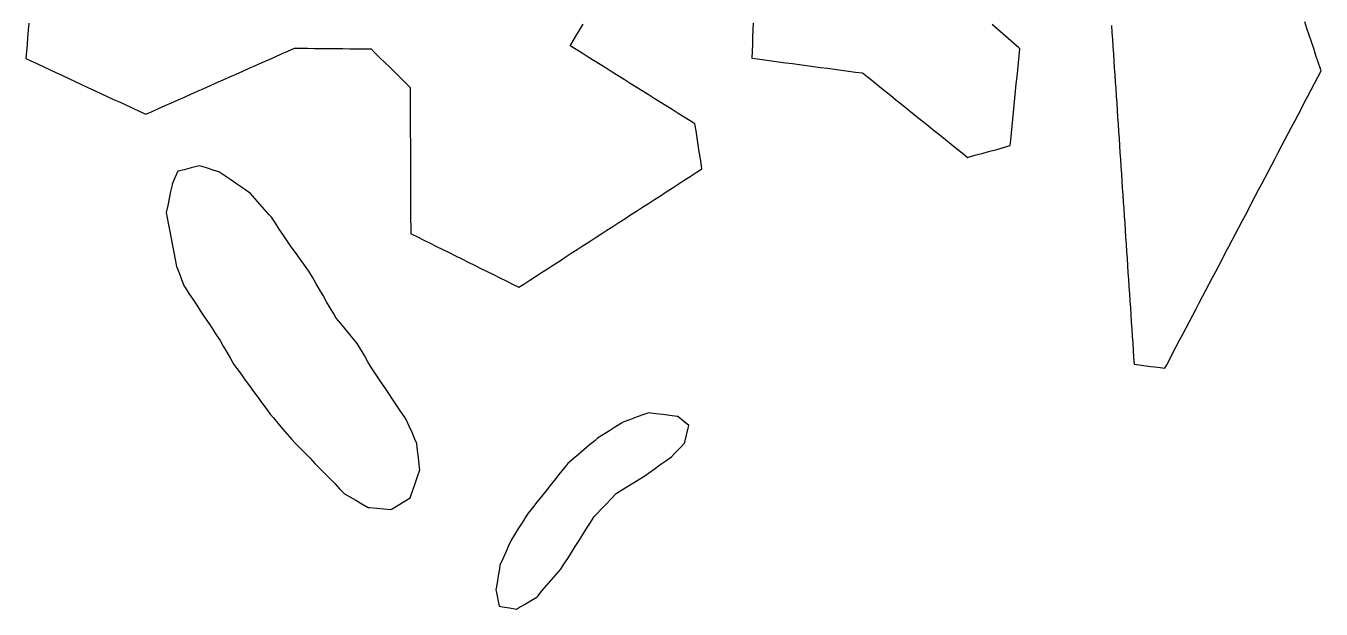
# Model space of a CAD drawing. Header units: millimetres. Extents: x 32 to 3054, y 42 to 5568.
# Drawn here: x 2201.8 to 2384.8, y 1366 to 1448.4 of the extents above; entities that cross this region are included whole.
import ezdxf

# ---------------------------------------------------------------- set-up
doc = ezdxf.new("R2010")
doc.units = ezdxf.units.MM
for name, color, linetype in [('ALL_ISLANDS', 7, 'Continuous'), ('OUTLINE_ISLAND_01', 7, 'Continuous'), ('OUTLINE_ISLAND_21', 7, 'Continuous'), ('OUTLINE_ISLAND_49', 7, 'Continuous')]:
    doc.layers.add(name, color=color, linetype=linetype)

msp = doc.modelspace()

# ---------------------------------------------------------------- linework, layer by layer
at = {"layer": 'ALL_ISLANDS'}
for points in [[(2202.1606, 1448.8239), (2202.0797, 1447.8272), (2201.9988, 1446.8305), (2201.9179, 1445.8337), (2201.8369, 1444.837), (2201.756, 1443.8403), (2202.3719, 1443.5538), (2203.2787, 1443.1321), (2204.1854, 1442.7104), (2205.0921, 1442.2887), (2205.9989, 1441.867), (2206.9056, 1441.4452), (2207.8123, 1441.0235), (2208.719, 1440.6018), (2209.6258, 1440.1801), (2210.5325, 1439.7584), (2211.4392, 1439.3367), (2212.346, 1438.9149), (2213.2527, 1438.4932), (2214.1594, 1438.0715), (2215.0661, 1437.6498), (2215.9729, 1437.2281), (2216.8796, 1436.8064), (2217.7863, 1436.3846), (2218.6931, 1435.9629), (2219.605, 1436.3682), (2220.5189, 1436.7742), (2221.4327, 1437.1803), (2222.3465, 1437.5864), (2223.2604, 1437.9925), (2224.1742, 1438.3985), (2225.0881, 1438.8046), (2226.0019, 1439.2107), (2226.9157, 1439.6168), (2227.8296, 1440.0228), (2228.7434, 1440.4289), (2229.6573, 1440.835), (2230.5711, 1441.2411), (2231.4849, 1441.6471), (2232.3988, 1442.0532), (2233.3126, 1442.4593), (2234.2265, 1442.8654), (2235.1403, 1443.2714), (2236.0541, 1443.6775), (2236.968, 1444.0836), (2237.8818, 1444.4897), (2238.7957, 1444.8957), (2239.7095, 1445.3018), (2240.546, 1445.2942), (2241.546, 1445.285), (2242.5459, 1445.2758), (2243.5459, 1445.2666), (2244.5458, 1445.2575), (2245.5458, 1445.2483), (2246.5458, 1445.2391), (2247.5457, 1445.23), (2248.5457, 1445.2208), (2249.5456, 1445.2116), (2250.5456, 1445.2025), (2251.0921, 1444.6618), (2251.8029, 1443.9585), (2252.5138, 1443.2551), (2253.2247, 1442.5518), (2253.9355, 1441.8485), (2254.6464, 1441.1452), (2255.3573, 1440.4418), (2256.0681, 1439.7385), (2256.0707, 1439.0926), (2256.0745, 1438.0926), (2256.0784, 1437.0927), (2256.0823, 1436.0927), (2256.0862, 1435.0927), (2256.0901, 1434.0927), (2256.0939, 1433.0927), (2256.0978, 1432.0927), (2256.1017, 1431.0927), (2256.1056, 1430.0927), (2256.1095, 1429.0927), (2256.1133, 1428.0927), (2256.1172, 1427.0927), (2256.1211, 1426.0927), (2256.125, 1425.0927), (2256.1289, 1424.0928), (2256.1327, 1423.0928), (2256.1366, 1422.0928), (2256.1405, 1421.0928), (2256.1444, 1420.0928), (2256.1483, 1419.0928), (2256.2061, 1419.0641), (2257.1022, 1418.6204), (2257.9984, 1418.1766), (2258.8945, 1417.7328), (2259.7907, 1417.2891), (2260.6868, 1416.8453), (2261.5829, 1416.4015), (2262.4791, 1415.9577), (2263.3752, 1415.514), (2264.2714, 1415.0702), (2265.1675, 1414.6264), (2266.0636, 1414.1827), (2266.9598, 1413.7389), (2267.8559, 1413.2951), (2268.7521, 1412.8513), (2269.6482, 1412.4076), (2270.5443, 1411.9638), (2271.4405, 1411.52), (2272.1261, 1411.9634), (2272.9658, 1412.5064), (2273.8055, 1413.0495), (2274.6453, 1413.5925), (2275.485, 1414.1355), (2276.3247, 1414.6786), (2277.1644, 1415.2216), (2278.0041, 1415.7646), (2278.8438, 1416.3076), (2279.6835, 1416.8507), (2280.5233, 1417.3937), (2281.363, 1417.9367), (2282.2027, 1418.4798), (2283.0424, 1419.0228), (2283.8821, 1419.5658), (2284.7218, 1420.1088), (2285.5615, 1420.6519), (2286.4013, 1421.1949), (2287.241, 1421.7379), (2288.0807, 1422.2809), (2288.9204, 1422.824), (2289.7601, 1423.367), (2290.5998, 1423.91), (2291.4395, 1424.4531), (2292.2793, 1424.9961), (2293.119, 1425.5391), (2293.9587, 1426.0821), (2294.7984, 1426.6252), (2295.6381, 1427.1682), (2296.4778, 1427.7112), (2297.3175, 1428.2543), (2297.2533, 1428.6651), (2297.0988, 1429.6531), (2296.9443, 1430.6411), (2296.7899, 1431.6291), (2296.6354, 1432.6171), (2296.4809, 1433.6051), (2296.3264, 1434.5931), (2295.6447, 1435.0202), (2294.7973, 1435.5511), (2293.9498, 1436.0821), (2293.1024, 1436.613), (2292.255, 1437.1439), (2291.4076, 1437.6748), (2290.5602, 1438.2058), (2289.7127, 1438.7367), (2288.8653, 1439.2676), (2288.0179, 1439.7985), (2287.1705, 1440.3295), (2286.3231, 1440.8604), (2285.4757, 1441.3913), (2284.6282, 1441.9222), (2283.7808, 1442.4532), (2282.9334, 1442.9841), (2282.086, 1443.515), (2281.2386, 1444.0459), (2280.3911, 1444.5769), (2279.5437, 1445.1078), (2278.6963, 1445.6387), (2278.9819, 1446.1207), (2279.4917, 1446.981), (2280.0014, 1447.8414), (2280.5112, 1448.7017)], [(2304.5519, 1448.8819), (2304.5147, 1447.8826), (2304.4776, 1446.8833), (2304.4404, 1445.884), (2304.4033, 1444.8847), (2304.3661, 1443.8854), (2305.1623, 1443.7794), (2306.1535, 1443.6475), (2307.1448, 1443.5155), (2308.136, 1443.3836), (2309.1273, 1443.2516), (2310.1186, 1443.1197), (2311.1098, 1442.9878), (2312.1011, 1442.8558), (2313.0923, 1442.7239), (2314.0836, 1442.5919), (2315.0748, 1442.46), (2316.0661, 1442.3281), (2317.0574, 1442.1961), (2318.0486, 1442.0642), (2319.0399, 1441.9322), (2320.0311, 1441.8003), (2320.0584, 1441.7784), (2320.8376, 1441.1516), (2321.6168, 1440.5248), (2322.396, 1439.898), (2323.1752, 1439.2712), (2323.9544, 1438.6445), (2324.7336, 1438.0177), (2325.5128, 1437.3909), (2326.292, 1436.7641), (2327.0712, 1436.1374), (2327.8504, 1435.5106), (2328.6296, 1434.8838), (2329.4088, 1434.257), (2330.188, 1433.6303), (2330.9672, 1433.0035), (2331.7464, 1432.3767), (2332.5256, 1431.7499), (2333.3048, 1431.1231), (2334.084, 1430.4964), (2334.8632, 1429.8696), (2335.1224, 1429.9408), (2336.0867, 1430.2057), (2337.051, 1430.4706), (2338.0153, 1430.7355), (2338.9795, 1431.0003), (2339.9438, 1431.2652), (2340.9081, 1431.5301), (2340.9813, 1432.2821), (2341.0781, 1433.2774), (2341.1749, 1434.2727), (2341.2717, 1435.268), (2341.3686, 1436.2633), (2341.4654, 1437.2586), (2341.5622, 1438.2539), (2341.659, 1439.2492), (2341.7558, 1440.2445), (2341.8527, 1441.2398), (2341.9495, 1442.2351), (2342.0463, 1443.2304), (2342.1431, 1444.2257), (2342.24, 1445.221), (2342.1074, 1445.3383), (2341.3582, 1446.0006), (2340.609, 1446.663), (2339.8598, 1447.3254), (2339.1106, 1447.9877), (2338.3614, 1448.6501)], [(2355.2073, 1448.5163), (2355.2739, 1447.5186), (2355.3405, 1446.5208), (2355.4071, 1445.523), (2355.4737, 1444.5252), (2355.5403, 1443.5274), (2355.6069, 1442.5297), (2355.6735, 1441.5319), (2355.7401, 1440.5341), (2355.8067, 1439.5363), (2355.8733, 1438.5385), (2355.9399, 1437.5408), (2356.0065, 1436.543), (2356.0731, 1435.5452), (2356.1397, 1434.5474), (2356.2063, 1433.5496), (2356.2729, 1432.5519), (2356.3395, 1431.5541), (2356.4062, 1430.5563), (2356.4728, 1429.5585), (2356.5394, 1428.5607), (2356.606, 1427.563), (2356.6726, 1426.5652), (2356.7392, 1425.5674), (2356.8058, 1424.5696), (2356.8724, 1423.5718), (2356.939, 1422.5741), (2357.0056, 1421.5763), (2357.0722, 1420.5785), (2357.1388, 1419.5807), (2357.2054, 1418.583), (2357.272, 1417.5852), (2357.3386, 1416.5874), (2357.4052, 1415.5896), (2357.4718, 1414.5918), (2357.5384, 1413.5941), (2357.605, 1412.5963), (2357.6716, 1411.5985), (2357.7382, 1410.6007), (2357.8048, 1409.6029), (2357.8714, 1408.6052), (2357.938, 1407.6074), (2358.0046, 1406.6096), (2358.0712, 1405.6118), (2358.1378, 1404.614), (2358.2044, 1403.6163), (2358.271, 1402.6185), (2358.3376, 1401.6207), (2358.4042, 1400.6229), (2358.7938, 1400.5748), (2359.7862, 1400.4524), (2360.7787, 1400.3299), (2361.7712, 1400.2074), (2362.7637, 1400.0849), (2362.9701, 1400.4777), (2363.4353, 1401.3629), (2363.9006, 1402.2481), (2364.3658, 1403.1333), (2364.8311, 1404.0184), (2365.2963, 1404.9036), (2365.7616, 1405.7888), (2366.2268, 1406.674), (2366.692, 1407.5592), (2367.1573, 1408.4444), (2367.6225, 1409.3295), (2368.0878, 1410.2147), (2368.553, 1411.0999), (2369.0182, 1411.9851), (2369.4835, 1412.8703), (2369.9487, 1413.7555), (2370.414, 1414.6406), (2370.8792, 1415.5258), (2371.3444, 1416.411), (2371.8097, 1417.2962), (2372.2749, 1418.1814), (2372.7402, 1419.0666), (2373.2054, 1419.9517), (2373.6707, 1420.8369), (2374.1359, 1421.7221), (2374.6011, 1422.6073), (2375.0664, 1423.4925), (2375.5316, 1424.3777), (2375.9969, 1425.2629), (2376.4621, 1426.148), (2376.9273, 1427.0332), (2377.3926, 1427.9184), (2377.8578, 1428.8036), (2378.3231, 1429.6888), (2378.7883, 1430.574), (2379.2536, 1431.4591), (2379.7188, 1432.3443), (2380.184, 1433.2295), (2380.6493, 1434.1147), (2381.1145, 1434.9999), (2381.5798, 1435.8851), (2382.045, 1436.7702), (2382.5102, 1437.6554), (2382.9755, 1438.5406), (2383.4407, 1439.4258), (2383.906, 1440.311), (2384.3712, 1441.1962), (2384.8364, 1442.0813), (2384.7346, 1442.3876), (2384.4193, 1443.3366), (2384.1039, 1444.2856), (2383.7885, 1445.2345), (2383.4731, 1446.1835), (2383.1577, 1447.1325), (2382.8423, 1448.0814), (2382.5269, 1449.0304)]]:
    msp.add_lwpolyline(points, dxfattribs=at)
for points in [[(2223.23, 1427.8996), (2222.8292, 1426.9835), (2222.4284, 1426.0673), (2222.4148, 1426.0021), (2222.2109, 1425.0231), (2222.0069, 1424.0442), (2221.8029, 1423.0652), (2221.5989, 1422.0862), (2221.7425, 1421.3384), (2221.9309, 1420.3563), (2222.1194, 1419.3742), (2222.3079, 1418.3921), (2222.4964, 1417.4101), (2222.6849, 1416.428), (2222.8733, 1415.4459), (2223.0618, 1414.4638), (2223.4171, 1413.5309), (2223.773, 1412.5964), (2224.1289, 1411.6619), (2224.2513, 1411.4768), (2224.8031, 1410.6428), (2225.3548, 1409.8088), (2225.9065, 1408.9747), (2226.4583, 1408.1407), (2227.01, 1407.3067), (2227.5617, 1406.4727), (2228.1135, 1405.6387), (2228.6652, 1404.8046), (2229.2169, 1403.9706), (2229.6605, 1403.1975), (2230.1582, 1402.3301), (2230.6558, 1401.4627), (2231.1534, 1400.5953), (2231.5792, 1400.0142), (2232.1701, 1399.2075), (2232.7611, 1398.4008), (2233.3521, 1397.5941), (2233.9431, 1396.7875), (2234.5341, 1395.9808), (2235.1251, 1395.1741), (2235.7161, 1394.3674), (2236.307, 1393.5607), (2236.7433, 1393.0465), (2237.3903, 1392.284), (2238.0373, 1391.5215), (2238.6843, 1390.759), (2239.3313, 1389.9966), (2239.8224, 1389.4924), (2240.5201, 1388.7761), (2241.2179, 1388.0598), (2241.9156, 1387.3434), (2242.6134, 1386.6271), (2243.3111, 1385.9107), (2244.0089, 1385.1944), (2244.7066, 1384.478), (2245.4044, 1383.7617), (2246.1021, 1383.0454), (2246.7998, 1382.329), (2247.5243, 1381.9099), (2248.39, 1381.4092), (2249.2556, 1380.9085), (2250.1212, 1380.4078), (2250.3627, 1380.385), (2251.3582, 1380.2909), (2252.3538, 1380.1969), (2253.3494, 1380.1029), (2253.5286, 1380.2117), (2254.3834, 1380.7306), (2255.2382, 1381.2496), (2256.093, 1381.7686), (2256.1396, 1381.906), (2256.4605, 1382.8531), (2256.7815, 1383.8002), (2257.1024, 1384.7473), (2257.4234, 1385.6944), (2257.3418, 1386.4651), (2257.2365, 1387.4596), (2257.1312, 1388.454), (2257.0258, 1389.4485), (2256.7509, 1390.066), (2256.3442, 1390.9796), (2255.9375, 1391.8931), (2255.5308, 1392.8067), (2255.2724, 1393.1898), (2254.7132, 1394.0189), (2254.154, 1394.8479), (2253.5948, 1395.677), (2253.0356, 1396.506), (2252.4764, 1397.335), (2251.9172, 1398.1641), (2251.3581, 1398.9931), (2250.7989, 1399.8222), (2250.6171, 1400.1329), (2250.1122, 1400.996), (2249.6073, 1401.8592), (2249.1024, 1402.7224), (2248.5975, 1403.5856), (2248.1749, 1404.0911), (2247.5334, 1404.8582), (2246.8919, 1405.6254), (2246.2505, 1406.3925), (2245.609, 1407.1597), (2245.2691, 1407.7453), (2244.7671, 1408.6102), (2244.2652, 1409.4751), (2243.7632, 1410.34), (2243.2612, 1411.2048), (2242.7592, 1412.0697), (2242.2573, 1412.9346), (2241.7553, 1413.7995), (2241.617, 1413.9881), (2241.0257, 1414.7945), (2240.4344, 1415.601), (2239.8431, 1416.4074), (2239.2518, 1417.2139), (2239.2305, 1417.2458), (2238.6764, 1418.0782), (2238.1222, 1418.9106), (2237.5681, 1419.7431), (2237.0139, 1420.5755), (2236.4598, 1421.4079), (2236.1536, 1421.7587), (2235.4961, 1422.5122), (2234.8386, 1423.2656), (2234.1812, 1424.0191), (2233.5237, 1424.7726), (2233.1795, 1425.0074), (2232.3535, 1425.571), (2231.5275, 1426.1347), (2230.7014, 1426.6983), (2229.8754, 1427.2619), (2229.0494, 1427.8256), (2228.2202, 1428.0843), (2227.2655, 1428.382), (2226.3109, 1428.6798), (2226.082, 1428.6219), (2225.1126, 1428.3764), (2224.1432, 1428.1309)], [(2295.4564, 1391.9543), (2294.693, 1392.6003), (2293.9296, 1393.2463), (2293.7911, 1393.2639), (2292.7992, 1393.3906), (2291.8073, 1393.5173), (2290.8153, 1393.644), (2289.8234, 1393.7706), (2289.1158, 1393.5157), (2288.175, 1393.1767), (2287.2342, 1392.8378), (2286.2934, 1392.4988), (2285.9671, 1392.2954), (2285.1185, 1391.7664), (2284.2699, 1391.2373), (2283.4214, 1390.7083), (2282.5728, 1390.1792), (2282.1567, 1389.8268), (2281.3937, 1389.1803), (2280.6308, 1388.5339), (2279.8678, 1387.8875), (2279.1048, 1387.2411), (2278.3418, 1386.5947), (2277.7337, 1385.831), (2277.1108, 1385.0487), (2276.4879, 1384.2664), (2275.865, 1383.4841), (2275.2421, 1382.7018), (2274.6192, 1381.9195), (2273.9963, 1381.1372), (2273.3734, 1380.3549), (2272.7505, 1379.5726), (2272.477, 1379.143), (2271.9401, 1378.2993), (2271.4032, 1377.4557), (2270.8663, 1376.6121), (2270.3294, 1375.7684), (2269.9776, 1374.9694), (2269.5747, 1374.0541), (2269.1718, 1373.1389), (2268.7689, 1372.2236), (2268.6804, 1371.696), (2268.5149, 1370.7098), (2268.3495, 1369.7235), (2268.184, 1368.7373), (2268.2542, 1368.3878), (2268.4509, 1367.4073), (2268.6477, 1366.4268), (2269.1236, 1366.3495), (2270.1107, 1366.1892), (2271.0978, 1366.0289), (2271.3702, 1366.1889), (2272.2325, 1366.6954), (2273.0947, 1367.2019), (2273.957, 1367.7084), (2274.1016, 1367.8761), (2274.7547, 1368.6334), (2275.4077, 1369.3907), (2276.0608, 1370.148), (2276.7139, 1370.9053), (2277.3669, 1371.6626), (2277.8068, 1372.3558), (2278.3425, 1373.2002), (2278.8782, 1374.0446), (2279.4139, 1374.8891), (2279.9496, 1375.7335), (2280.4853, 1376.5779), (2281.021, 1377.4223), (2281.5568, 1378.2667), (2282.0925, 1379.1111), (2282.445, 1379.4798), (2283.1361, 1380.2026), (2283.8271, 1380.9254), (2284.5181, 1381.6482), (2285.2092, 1382.3711), (2285.8517, 1382.7677), (2286.7027, 1383.293), (2287.5536, 1383.8182), (2288.4045, 1384.3435), (2289.2554, 1384.8688), (2289.7602, 1385.2315), (2290.5724, 1385.8149), (2291.3845, 1386.3984), (2292.1966, 1386.9819), (2293.0087, 1387.5654), (2293.4769, 1388.0514), (2294.1706, 1388.7716), (2294.8643, 1389.4919), (2294.8985, 1389.6343), (2295.1323, 1390.6066), (2295.3661, 1391.5789)]]:
    msp.add_lwpolyline(points, close=True, dxfattribs=at)
at = {"layer": 'OUTLINE_ISLAND_01'}
for points in [[(2202.1606, 1448.8239), (2202.0797, 1447.8272), (2201.9988, 1446.8305), (2201.9179, 1445.8337), (2201.8369, 1444.837), (2201.756, 1443.8403), (2202.3719, 1443.5538), (2203.2787, 1443.1321), (2204.1854, 1442.7104), (2205.0921, 1442.2887), (2205.9989, 1441.867), (2206.9056, 1441.4452), (2207.8123, 1441.0235), (2208.719, 1440.6018), (2209.6258, 1440.1801), (2210.5325, 1439.7584), (2211.4392, 1439.3367), (2212.346, 1438.9149), (2213.2527, 1438.4932), (2214.1594, 1438.0715), (2215.0661, 1437.6498), (2215.9729, 1437.2281), (2216.8796, 1436.8064), (2217.7863, 1436.3846), (2218.6931, 1435.9629), (2219.605, 1436.3682), (2220.5189, 1436.7742), (2221.4327, 1437.1803), (2222.3465, 1437.5864), (2223.2604, 1437.9925), (2224.1742, 1438.3985), (2225.0881, 1438.8046), (2226.0019, 1439.2107), (2226.9157, 1439.6168), (2227.8296, 1440.0228), (2228.7434, 1440.4289), (2229.6573, 1440.835), (2230.5711, 1441.2411), (2231.4849, 1441.6471), (2232.3988, 1442.0532), (2233.3126, 1442.4593), (2234.2265, 1442.8654), (2235.1403, 1443.2714), (2236.0541, 1443.6775), (2236.968, 1444.0836), (2237.8818, 1444.4897), (2238.7957, 1444.8957), (2239.7095, 1445.3018), (2240.546, 1445.2942), (2241.546, 1445.285), (2242.5459, 1445.2758), (2243.5459, 1445.2666), (2244.5458, 1445.2575), (2245.5458, 1445.2483), (2246.5458, 1445.2391), (2247.5457, 1445.23), (2248.5457, 1445.2208), (2249.5456, 1445.2116), (2250.5456, 1445.2025), (2251.0921, 1444.6618), (2251.8029, 1443.9585), (2252.5138, 1443.2551), (2253.2247, 1442.5518), (2253.9355, 1441.8485), (2254.6464, 1441.1452), (2255.3573, 1440.4418), (2256.0681, 1439.7385), (2256.0707, 1439.0926), (2256.0745, 1438.0926), (2256.0784, 1437.0927), (2256.0823, 1436.0927), (2256.0862, 1435.0927), (2256.0901, 1434.0927), (2256.0939, 1433.0927), (2256.0978, 1432.0927), (2256.1017, 1431.0927), (2256.1056, 1430.0927), (2256.1095, 1429.0927), (2256.1133, 1428.0927), (2256.1172, 1427.0927), (2256.1211, 1426.0927), (2256.125, 1425.0927), (2256.1289, 1424.0928), (2256.1327, 1423.0928), (2256.1366, 1422.0928), (2256.1405, 1421.0928), (2256.1444, 1420.0928), (2256.1483, 1419.0928), (2256.2061, 1419.0641), (2257.1022, 1418.6204), (2257.9984, 1418.1766), (2258.8945, 1417.7328), (2259.7907, 1417.2891), (2260.6868, 1416.8453), (2261.5829, 1416.4015), (2262.4791, 1415.9577), (2263.3752, 1415.514), (2264.2714, 1415.0702), (2265.1675, 1414.6264), (2266.0636, 1414.1827), (2266.9598, 1413.7389), (2267.8559, 1413.2951), (2268.7521, 1412.8513), (2269.6482, 1412.4076), (2270.5443, 1411.9638), (2271.4405, 1411.52), (2272.1261, 1411.9634), (2272.9658, 1412.5064), (2273.8055, 1413.0495), (2274.6453, 1413.5925), (2275.485, 1414.1355), (2276.3247, 1414.6786), (2277.1644, 1415.2216), (2278.0041, 1415.7646), (2278.8438, 1416.3076), (2279.6835, 1416.8507), (2280.5233, 1417.3937), (2281.363, 1417.9367), (2282.2027, 1418.4798), (2283.0424, 1419.0228), (2283.8821, 1419.5658), (2284.7218, 1420.1088), (2285.5615, 1420.6519), (2286.4013, 1421.1949), (2287.241, 1421.7379), (2288.0807, 1422.2809), (2288.9204, 1422.824), (2289.7601, 1423.367), (2290.5998, 1423.91), (2291.4395, 1424.4531), (2292.2793, 1424.9961), (2293.119, 1425.5391), (2293.9587, 1426.0821), (2294.7984, 1426.6252), (2295.6381, 1427.1682), (2296.4778, 1427.7112), (2297.3175, 1428.2543), (2297.2533, 1428.6651), (2297.0988, 1429.6531), (2296.9443, 1430.6411), (2296.7899, 1431.6291), (2296.6354, 1432.6171), (2296.4809, 1433.6051), (2296.3264, 1434.5931), (2295.6447, 1435.0202), (2294.7973, 1435.5511), (2293.9498, 1436.0821), (2293.1024, 1436.613), (2292.255, 1437.1439), (2291.4076, 1437.6748), (2290.5602, 1438.2058), (2289.7127, 1438.7367), (2288.8653, 1439.2676), (2288.0179, 1439.7985), (2287.1705, 1440.3295), (2286.3231, 1440.8604), (2285.4757, 1441.3913), (2284.6282, 1441.9222), (2283.7808, 1442.4532), (2282.9334, 1442.9841), (2282.086, 1443.515), (2281.2386, 1444.0459), (2280.3911, 1444.5769), (2279.5437, 1445.1078), (2278.6963, 1445.6387), (2278.9819, 1446.1207), (2279.4917, 1446.981), (2280.0014, 1447.8414), (2280.5112, 1448.7017)], [(2304.5519, 1448.8819), (2304.5147, 1447.8826), (2304.4776, 1446.8833), (2304.4404, 1445.884), (2304.4033, 1444.8847), (2304.3661, 1443.8854), (2305.1623, 1443.7794), (2306.1535, 1443.6475), (2307.1448, 1443.5155), (2308.136, 1443.3836), (2309.1273, 1443.2516), (2310.1186, 1443.1197), (2311.1098, 1442.9878), (2312.1011, 1442.8558), (2313.0923, 1442.7239), (2314.0836, 1442.5919), (2315.0748, 1442.46), (2316.0661, 1442.3281), (2317.0574, 1442.1961), (2318.0486, 1442.0642), (2319.0399, 1441.9322), (2320.0311, 1441.8003), (2320.0584, 1441.7784), (2320.8376, 1441.1516), (2321.6168, 1440.5248), (2322.396, 1439.898), (2323.1752, 1439.2712), (2323.9544, 1438.6445), (2324.7336, 1438.0177), (2325.5128, 1437.3909), (2326.292, 1436.7641), (2327.0712, 1436.1374), (2327.8504, 1435.5106), (2328.6296, 1434.8838), (2329.4088, 1434.257), (2330.188, 1433.6303), (2330.9672, 1433.0035), (2331.7464, 1432.3767), (2332.5256, 1431.7499), (2333.3048, 1431.1231), (2334.084, 1430.4964), (2334.8632, 1429.8696), (2335.1224, 1429.9408), (2336.0867, 1430.2057), (2337.051, 1430.4706), (2338.0153, 1430.7355), (2338.9795, 1431.0003), (2339.9438, 1431.2652), (2340.9081, 1431.5301), (2340.9813, 1432.2821), (2341.0781, 1433.2774), (2341.1749, 1434.2727), (2341.2717, 1435.268), (2341.3686, 1436.2633), (2341.4654, 1437.2586), (2341.5622, 1438.2539), (2341.659, 1439.2492), (2341.7558, 1440.2445), (2341.8527, 1441.2398), (2341.9495, 1442.2351), (2342.0463, 1443.2304), (2342.1431, 1444.2257), (2342.24, 1445.221), (2342.1074, 1445.3383), (2341.3582, 1446.0006), (2340.609, 1446.663), (2339.8598, 1447.3254), (2339.1106, 1447.9877), (2338.3614, 1448.6501)], [(2355.2073, 1448.5163), (2355.2739, 1447.5186), (2355.3405, 1446.5208), (2355.4071, 1445.523), (2355.4737, 1444.5252), (2355.5403, 1443.5274), (2355.6069, 1442.5297), (2355.6735, 1441.5319), (2355.7401, 1440.5341), (2355.8067, 1439.5363), (2355.8733, 1438.5385), (2355.9399, 1437.5408), (2356.0065, 1436.543), (2356.0731, 1435.5452), (2356.1397, 1434.5474), (2356.2063, 1433.5496), (2356.2729, 1432.5519), (2356.3395, 1431.5541), (2356.4062, 1430.5563), (2356.4728, 1429.5585), (2356.5394, 1428.5607), (2356.606, 1427.563), (2356.6726, 1426.5652), (2356.7392, 1425.5674), (2356.8058, 1424.5696), (2356.8724, 1423.5718), (2356.939, 1422.5741), (2357.0056, 1421.5763), (2357.0722, 1420.5785), (2357.1388, 1419.5807), (2357.2054, 1418.583), (2357.272, 1417.5852), (2357.3386, 1416.5874), (2357.4052, 1415.5896), (2357.4718, 1414.5918), (2357.5384, 1413.5941), (2357.605, 1412.5963), (2357.6716, 1411.5985), (2357.7382, 1410.6007), (2357.8048, 1409.6029), (2357.8714, 1408.6052), (2357.938, 1407.6074), (2358.0046, 1406.6096), (2358.0712, 1405.6118), (2358.1378, 1404.614), (2358.2044, 1403.6163), (2358.271, 1402.6185), (2358.3376, 1401.6207), (2358.4042, 1400.6229), (2358.7938, 1400.5748), (2359.7862, 1400.4524), (2360.7787, 1400.3299), (2361.7712, 1400.2074), (2362.7637, 1400.0849), (2362.9701, 1400.4777), (2363.4353, 1401.3629), (2363.9006, 1402.2481), (2364.3658, 1403.1333), (2364.8311, 1404.0184), (2365.2963, 1404.9036), (2365.7616, 1405.7888), (2366.2268, 1406.674), (2366.692, 1407.5592), (2367.1573, 1408.4444), (2367.6225, 1409.3295), (2368.0878, 1410.2147), (2368.553, 1411.0999), (2369.0182, 1411.9851), (2369.4835, 1412.8703), (2369.9487, 1413.7555), (2370.414, 1414.6406), (2370.8792, 1415.5258), (2371.3444, 1416.411), (2371.8097, 1417.2962), (2372.2749, 1418.1814), (2372.7402, 1419.0666), (2373.2054, 1419.9517), (2373.6707, 1420.8369), (2374.1359, 1421.7221), (2374.6011, 1422.6073), (2375.0664, 1423.4925), (2375.5316, 1424.3777), (2375.9969, 1425.2629), (2376.4621, 1426.148), (2376.9273, 1427.0332), (2377.3926, 1427.9184), (2377.8578, 1428.8036), (2378.3231, 1429.6888), (2378.7883, 1430.574), (2379.2536, 1431.4591), (2379.7188, 1432.3443), (2380.184, 1433.2295), (2380.6493, 1434.1147), (2381.1145, 1434.9999), (2381.5798, 1435.8851), (2382.045, 1436.7702), (2382.5102, 1437.6554), (2382.9755, 1438.5406), (2383.4407, 1439.4258), (2383.906, 1440.311), (2384.3712, 1441.1962), (2384.8364, 1442.0813), (2384.7346, 1442.3876), (2384.4193, 1443.3366), (2384.1039, 1444.2856), (2383.7885, 1445.2345), (2383.4731, 1446.1835), (2383.1577, 1447.1325), (2382.8423, 1448.0814), (2382.5269, 1449.0304)]]:
    msp.add_lwpolyline(points, dxfattribs=at)
at = {"layer": 'OUTLINE_ISLAND_21'}
msp.add_lwpolyline([(2223.23, 1427.8996), (2222.8292, 1426.9835), (2222.4284, 1426.0673), (2222.4148, 1426.0021), (2222.2109, 1425.0231), (2222.0069, 1424.0442), (2221.8029, 1423.0652), (2221.5989, 1422.0862), (2221.7425, 1421.3384), (2221.9309, 1420.3563), (2222.1194, 1419.3742), (2222.3079, 1418.3921), (2222.4964, 1417.4101), (2222.6849, 1416.428), (2222.8733, 1415.4459), (2223.0618, 1414.4638), (2223.4171, 1413.5309), (2223.773, 1412.5964), (2224.1289, 1411.6619), (2224.2513, 1411.4768), (2224.8031, 1410.6428), (2225.3548, 1409.8088), (2225.9065, 1408.9747), (2226.4583, 1408.1407), (2227.01, 1407.3067), (2227.5617, 1406.4727), (2228.1135, 1405.6387), (2228.6652, 1404.8046), (2229.2169, 1403.9706), (2229.6605, 1403.1975), (2230.1582, 1402.3301), (2230.6558, 1401.4627), (2231.1534, 1400.5953), (2231.5792, 1400.0142), (2232.1701, 1399.2075), (2232.7611, 1398.4008), (2233.3521, 1397.5941), (2233.9431, 1396.7875), (2234.5341, 1395.9808), (2235.1251, 1395.1741), (2235.7161, 1394.3674), (2236.307, 1393.5607), (2236.7433, 1393.0465), (2237.3903, 1392.284), (2238.0373, 1391.5215), (2238.6843, 1390.759), (2239.3313, 1389.9966), (2239.8224, 1389.4924), (2240.5201, 1388.7761), (2241.2179, 1388.0598), (2241.9156, 1387.3434), (2242.6134, 1386.6271), (2243.3111, 1385.9107), (2244.0089, 1385.1944), (2244.7066, 1384.478), (2245.4044, 1383.7617), (2246.1021, 1383.0454), (2246.7998, 1382.329), (2247.5243, 1381.9099), (2248.39, 1381.4092), (2249.2556, 1380.9085), (2250.1212, 1380.4078), (2250.3627, 1380.385), (2251.3582, 1380.2909), (2252.3538, 1380.1969), (2253.3494, 1380.1029), (2253.5286, 1380.2117), (2254.3834, 1380.7306), (2255.2382, 1381.2496), (2256.093, 1381.7686), (2256.1396, 1381.906), (2256.4605, 1382.8531), (2256.7815, 1383.8002), (2257.1024, 1384.7473), (2257.4234, 1385.6944), (2257.3418, 1386.4651), (2257.2365, 1387.4596), (2257.1312, 1388.454), (2257.0258, 1389.4485), (2256.7509, 1390.066), (2256.3442, 1390.9796), (2255.9375, 1391.8931), (2255.5308, 1392.8067), (2255.2724, 1393.1898), (2254.7132, 1394.0189), (2254.154, 1394.8479), (2253.5948, 1395.677), (2253.0356, 1396.506), (2252.4764, 1397.335), (2251.9172, 1398.1641), (2251.3581, 1398.9931), (2250.7989, 1399.8222), (2250.6171, 1400.1329), (2250.1122, 1400.996), (2249.6073, 1401.8592), (2249.1024, 1402.7224), (2248.5975, 1403.5856), (2248.1749, 1404.0911), (2247.5334, 1404.8582), (2246.8919, 1405.6254), (2246.2505, 1406.3925), (2245.609, 1407.1597), (2245.2691, 1407.7453), (2244.7671, 1408.6102), (2244.2652, 1409.4751), (2243.7632, 1410.34), (2243.2612, 1411.2048), (2242.7592, 1412.0697), (2242.2573, 1412.9346), (2241.7553, 1413.7995), (2241.617, 1413.9881), (2241.0257, 1414.7945), (2240.4344, 1415.601), (2239.8431, 1416.4074), (2239.2518, 1417.2139), (2239.2305, 1417.2458), (2238.6764, 1418.0782), (2238.1222, 1418.9106), (2237.5681, 1419.7431), (2237.0139, 1420.5755), (2236.4598, 1421.4079), (2236.1536, 1421.7587), (2235.4961, 1422.5122), (2234.8386, 1423.2656), (2234.1812, 1424.0191), (2233.5237, 1424.7726), (2233.1795, 1425.0074), (2232.3535, 1425.571), (2231.5275, 1426.1347), (2230.7014, 1426.6983), (2229.8754, 1427.2619), (2229.0494, 1427.8256), (2228.2202, 1428.0843), (2227.2655, 1428.382), (2226.3109, 1428.6798), (2226.082, 1428.6219), (2225.1126, 1428.3764), (2224.1432, 1428.1309)], close=True, dxfattribs=at)
at = {"layer": 'OUTLINE_ISLAND_49'}
msp.add_lwpolyline([(2295.4564, 1391.9543), (2294.693, 1392.6003), (2293.9296, 1393.2463), (2293.7911, 1393.2639), (2292.7992, 1393.3906), (2291.8073, 1393.5173), (2290.8153, 1393.644), (2289.8234, 1393.7706), (2289.1158, 1393.5157), (2288.175, 1393.1767), (2287.2342, 1392.8378), (2286.2934, 1392.4988), (2285.9671, 1392.2954), (2285.1185, 1391.7664), (2284.2699, 1391.2373), (2283.4214, 1390.7083), (2282.5728, 1390.1792), (2282.1567, 1389.8268), (2281.3937, 1389.1803), (2280.6308, 1388.5339), (2279.8678, 1387.8875), (2279.1048, 1387.2411), (2278.3418, 1386.5947), (2277.7337, 1385.831), (2277.1108, 1385.0487), (2276.4879, 1384.2664), (2275.865, 1383.4841), (2275.2421, 1382.7018), (2274.6192, 1381.9195), (2273.9963, 1381.1372), (2273.3734, 1380.3549), (2272.7505, 1379.5726), (2272.477, 1379.143), (2271.9401, 1378.2993), (2271.4032, 1377.4557), (2270.8663, 1376.6121), (2270.3294, 1375.7684), (2269.9776, 1374.9694), (2269.5747, 1374.0541), (2269.1718, 1373.1389), (2268.7689, 1372.2236), (2268.6804, 1371.696), (2268.5149, 1370.7098), (2268.3495, 1369.7235), (2268.184, 1368.7373), (2268.2542, 1368.3878), (2268.4509, 1367.4073), (2268.6477, 1366.4268), (2269.1236, 1366.3495), (2270.1107, 1366.1892), (2271.0978, 1366.0289), (2271.3702, 1366.1889), (2272.2325, 1366.6954), (2273.0947, 1367.2019), (2273.957, 1367.7084), (2274.1016, 1367.8761), (2274.7547, 1368.6334), (2275.4077, 1369.3907), (2276.0608, 1370.148), (2276.7139, 1370.9053), (2277.3669, 1371.6626), (2277.8068, 1372.3558), (2278.3425, 1373.2002), (2278.8782, 1374.0446), (2279.4139, 1374.8891), (2279.9496, 1375.7335), (2280.4853, 1376.5779), (2281.021, 1377.4223), (2281.5568, 1378.2667), (2282.0925, 1379.1111), (2282.445, 1379.4798), (2283.1361, 1380.2026), (2283.8271, 1380.9254), (2284.5181, 1381.6482), (2285.2092, 1382.3711), (2285.8517, 1382.7677), (2286.7027, 1383.293), (2287.5536, 1383.8182), (2288.4045, 1384.3435), (2289.2554, 1384.8688), (2289.7602, 1385.2315), (2290.5724, 1385.8149), (2291.3845, 1386.3984), (2292.1966, 1386.9819), (2293.0087, 1387.5654), (2293.4769, 1388.0514), (2294.1706, 1388.7716), (2294.8643, 1389.4919), (2294.8985, 1389.6343), (2295.1323, 1390.6066), (2295.3661, 1391.5789)], close=True, dxfattribs=at)

doc.saveas('drawing.dxf')
